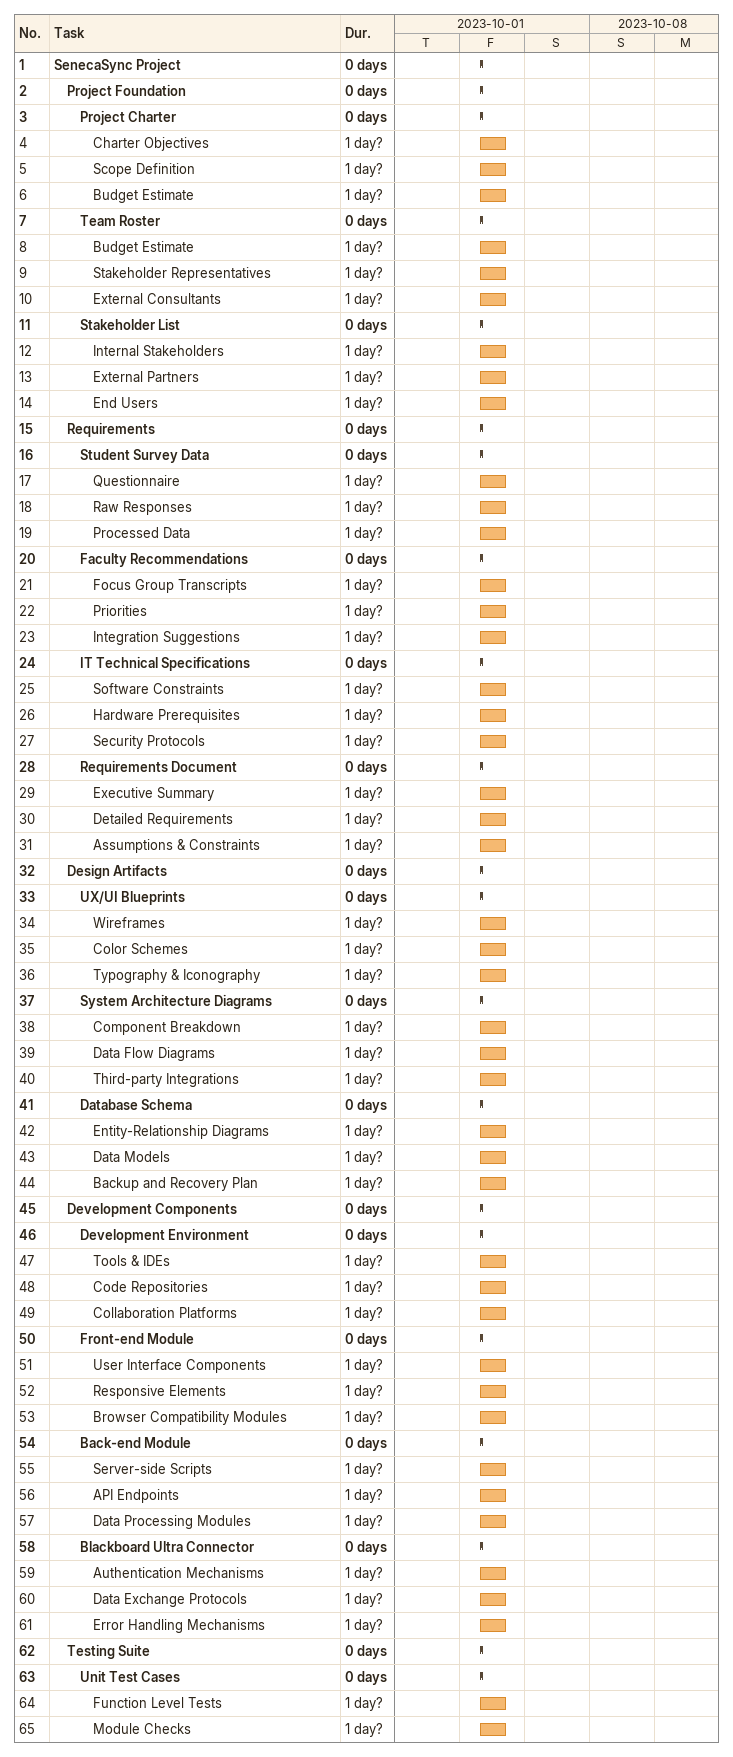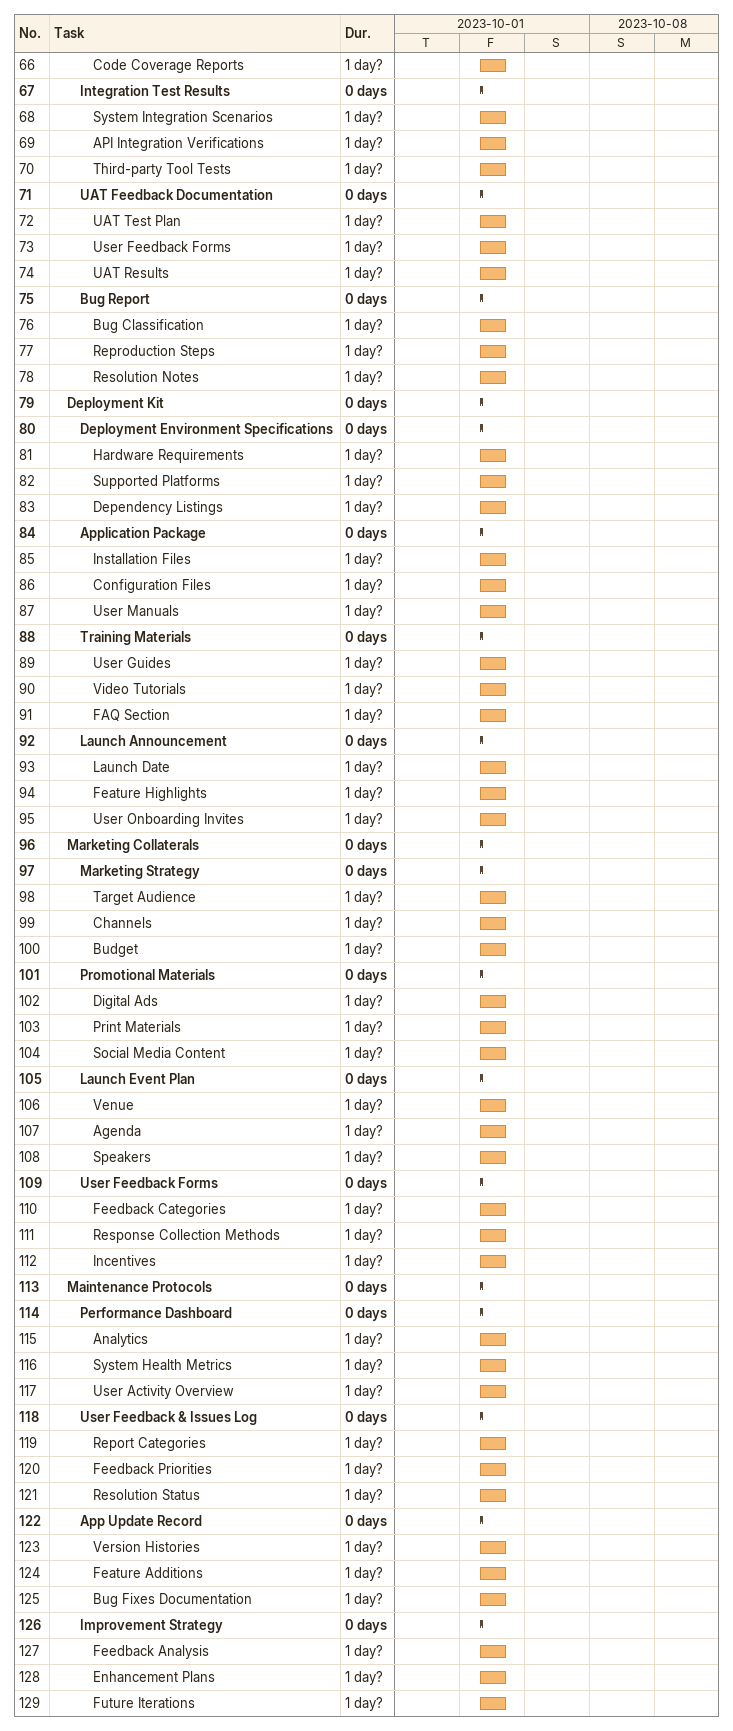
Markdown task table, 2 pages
| ID | Level | Task | Duration | Start | Finish |
|---|---|---|---|---|---|
| 1 | 1 | **SenecaSync Project** | 0d | 2023-10-06 | 2023-10-06 |
| 2 | 2 | **Project Foundation** | 0d | 2023-10-06 | 2023-10-06 |
| 3 | 3 | **Project Charter** | 0d | 2023-10-06 | 2023-10-06 |
| 4 | 4 | Charter Objectives | 1d? | 2023-10-06 | 2023-10-06 |
| 5 | 4 | Scope Definition | 1d? | 2023-10-06 | 2023-10-06 |
| 6 | 4 | Budget Estimate | 1d? | 2023-10-06 | 2023-10-06 |
| 7 | 3 | **Team Roster** | 0d | 2023-10-06 | 2023-10-06 |
| 8 | 4 | Budget Estimate | 1d? | 2023-10-06 | 2023-10-06 |
| 9 | 4 | Stakeholder Representatives | 1d? | 2023-10-06 | 2023-10-06 |
| 10 | 4 | External Consultants | 1d? | 2023-10-06 | 2023-10-06 |
| 11 | 3 | **Stakeholder List** | 0d | 2023-10-06 | 2023-10-06 |
| 12 | 4 | Internal Stakeholders | 1d? | 2023-10-06 | 2023-10-06 |
| 13 | 4 | External Partners | 1d? | 2023-10-06 | 2023-10-06 |
| 14 | 4 | End Users | 1d? | 2023-10-06 | 2023-10-06 |
| 15 | 2 | **Requirements** | 0d | 2023-10-06 | 2023-10-06 |
| 16 | 3 | **Student Survey Data** | 0d | 2023-10-06 | 2023-10-06 |
| 17 | 4 | Questionnaire | 1d? | 2023-10-06 | 2023-10-06 |
| 18 | 4 | Raw Responses | 1d? | 2023-10-06 | 2023-10-06 |
| 19 | 4 | Processed Data | 1d? | 2023-10-06 | 2023-10-06 |
| 20 | 3 | **Faculty Recommendations** | 0d | 2023-10-06 | 2023-10-06 |
| 21 | 4 | Focus Group Transcripts | 1d? | 2023-10-06 | 2023-10-06 |
| 22 | 4 | Priorities | 1d? | 2023-10-06 | 2023-10-06 |
| 23 | 4 | Integration Suggestions | 1d? | 2023-10-06 | 2023-10-06 |
| 24 | 3 | **IT Technical Specifications** | 0d | 2023-10-06 | 2023-10-06 |
| 25 | 4 | Software Constraints | 1d? | 2023-10-06 | 2023-10-06 |
| 26 | 4 | Hardware Prerequisites | 1d? | 2023-10-06 | 2023-10-06 |
| 27 | 4 | Security Protocols | 1d? | 2023-10-06 | 2023-10-06 |
| 28 | 3 | **Requirements Document** | 0d | 2023-10-06 | 2023-10-06 |
| 29 | 4 | Executive Summary | 1d? | 2023-10-06 | 2023-10-06 |
| 30 | 4 | Detailed Requirements | 1d? | 2023-10-06 | 2023-10-06 |
| 31 | 4 | Assumptions & Constraints | 1d? | 2023-10-06 | 2023-10-06 |
| 32 | 2 | **Design Artifacts** | 0d | 2023-10-06 | 2023-10-06 |
| 33 | 3 | **UX/UI Blueprints** | 0d | 2023-10-06 | 2023-10-06 |
| 34 | 4 | Wireframes | 1d? | 2023-10-06 | 2023-10-06 |
| 35 | 4 | Color Schemes | 1d? | 2023-10-06 | 2023-10-06 |
| 36 | 4 | Typography & Iconography | 1d? | 2023-10-06 | 2023-10-06 |
| 37 | 3 | **System Architecture Diagrams** | 0d | 2023-10-06 | 2023-10-06 |
| 38 | 4 | Component Breakdown | 1d? | 2023-10-06 | 2023-10-06 |
| 39 | 4 | Data Flow Diagrams | 1d? | 2023-10-06 | 2023-10-06 |
| 40 | 4 | Third-party Integrations | 1d? | 2023-10-06 | 2023-10-06 |
| 41 | 3 | **Database Schema** | 0d | 2023-10-06 | 2023-10-06 |
| 42 | 4 | Entity-Relationship Diagrams | 1d? | 2023-10-06 | 2023-10-06 |
| 43 | 4 | Data Models | 1d? | 2023-10-06 | 2023-10-06 |
| 44 | 4 | Backup and Recovery Plan | 1d? | 2023-10-06 | 2023-10-06 |
| 45 | 2 | **Development Components** | 0d | 2023-10-06 | 2023-10-06 |
| 46 | 3 | **Development Environment** | 0d | 2023-10-06 | 2023-10-06 |
| 47 | 4 | Tools & IDEs | 1d? | 2023-10-06 | 2023-10-06 |
| 48 | 4 | Code Repositories | 1d? | 2023-10-06 | 2023-10-06 |
| 49 | 4 | Collaboration Platforms | 1d? | 2023-10-06 | 2023-10-06 |
| 50 | 3 | **Front-end Module** | 0d | 2023-10-06 | 2023-10-06 |
| 51 | 4 | User Interface Components | 1d? | 2023-10-06 | 2023-10-06 |
| 52 | 4 | Responsive Elements | 1d? | 2023-10-06 | 2023-10-06 |
| 53 | 4 | Browser Compatibility Modules | 1d? | 2023-10-06 | 2023-10-06 |
| 54 | 3 | **Back-end Module** | 0d | 2023-10-06 | 2023-10-06 |
| 55 | 4 | Server-side Scripts | 1d? | 2023-10-06 | 2023-10-06 |
| 56 | 4 | API Endpoints | 1d? | 2023-10-06 | 2023-10-06 |
| 57 | 4 | Data Processing Modules | 1d? | 2023-10-06 | 2023-10-06 |
| 58 | 3 | **Blackboard Ultra Connector** | 0d | 2023-10-06 | 2023-10-06 |
| 59 | 4 | Authentication Mechanisms | 1d? | 2023-10-06 | 2023-10-06 |
| 60 | 4 | Data Exchange Protocols | 1d? | 2023-10-06 | 2023-10-06 |
| 61 | 4 | Error Handling Mechanisms | 1d? | 2023-10-06 | 2023-10-06 |
| 62 | 2 | **Testing Suite** | 0d | 2023-10-06 | 2023-10-06 |
| 63 | 3 | **Unit Test Cases** | 0d | 2023-10-06 | 2023-10-06 |
| 64 | 4 | Function Level Tests | 1d? | 2023-10-06 | 2023-10-06 |
| 65 | 4 | Module Checks | 1d? | 2023-10-06 | 2023-10-06 |
| 66 | 4 | Code Coverage Reports | 1d? | 2023-10-06 | 2023-10-06 |
| 67 | 3 | **Integration Test Results** | 0d | 2023-10-06 | 2023-10-06 |
| 68 | 4 | System Integration Scenarios | 1d? | 2023-10-06 | 2023-10-06 |
| 69 | 4 | API Integration Verifications | 1d? | 2023-10-06 | 2023-10-06 |
| 70 | 4 | Third-party Tool Tests | 1d? | 2023-10-06 | 2023-10-06 |
| 71 | 3 | **UAT Feedback Documentation** | 0d | 2023-10-06 | 2023-10-06 |
| 72 | 4 | UAT Test Plan | 1d? | 2023-10-06 | 2023-10-06 |
| 73 | 4 | User Feedback Forms | 1d? | 2023-10-06 | 2023-10-06 |
| 74 | 4 | UAT Results | 1d? | 2023-10-06 | 2023-10-06 |
| 75 | 3 | **Bug Report** | 0d | 2023-10-06 | 2023-10-06 |
| 76 | 4 | Bug Classification | 1d? | 2023-10-06 | 2023-10-06 |
| 77 | 4 | Reproduction Steps | 1d? | 2023-10-06 | 2023-10-06 |
| 78 | 4 | Resolution Notes | 1d? | 2023-10-06 | 2023-10-06 |
| 79 | 2 | **Deployment Kit** | 0d | 2023-10-06 | 2023-10-06 |
| 80 | 3 | **Deployment Environment Specifications** | 0d | 2023-10-06 | 2023-10-06 |
| 81 | 4 | Hardware Requirements | 1d? | 2023-10-06 | 2023-10-06 |
| 82 | 4 | Supported Platforms | 1d? | 2023-10-06 | 2023-10-06 |
| 83 | 4 | Dependency Listings | 1d? | 2023-10-06 | 2023-10-06 |
| 84 | 3 | **Application Package** | 0d | 2023-10-06 | 2023-10-06 |
| 85 | 4 | Installation Files | 1d? | 2023-10-06 | 2023-10-06 |
| 86 | 4 | Configuration Files | 1d? | 2023-10-06 | 2023-10-06 |
| 87 | 4 | User Manuals | 1d? | 2023-10-06 | 2023-10-06 |
| 88 | 3 | **Training Materials** | 0d | 2023-10-06 | 2023-10-06 |
| 89 | 4 | User Guides | 1d? | 2023-10-06 | 2023-10-06 |
| 90 | 4 | Video Tutorials | 1d? | 2023-10-06 | 2023-10-06 |
| 91 | 4 | FAQ Section | 1d? | 2023-10-06 | 2023-10-06 |
| 92 | 3 | **Launch Announcement** | 0d | 2023-10-06 | 2023-10-06 |
| 93 | 4 | Launch Date | 1d? | 2023-10-06 | 2023-10-06 |
| 94 | 4 | Feature Highlights | 1d? | 2023-10-06 | 2023-10-06 |
| 95 | 4 | User Onboarding Invites | 1d? | 2023-10-06 | 2023-10-06 |
| 96 | 2 | **Marketing Collaterals** | 0d | 2023-10-06 | 2023-10-06 |
| 97 | 3 | **Marketing Strategy** | 0d | 2023-10-06 | 2023-10-06 |
| 98 | 4 | Target Audience | 1d? | 2023-10-06 | 2023-10-06 |
| 99 | 4 | Channels | 1d? | 2023-10-06 | 2023-10-06 |
| 100 | 4 | Budget | 1d? | 2023-10-06 | 2023-10-06 |
| 101 | 3 | **Promotional Materials** | 0d | 2023-10-06 | 2023-10-06 |
| 102 | 4 | Digital Ads | 1d? | 2023-10-06 | 2023-10-06 |
| 103 | 4 | Print Materials | 1d? | 2023-10-06 | 2023-10-06 |
| 104 | 4 | Social Media Content | 1d? | 2023-10-06 | 2023-10-06 |
| 105 | 3 | **Launch Event Plan** | 0d | 2023-10-06 | 2023-10-06 |
| 106 | 4 | Venue | 1d? | 2023-10-06 | 2023-10-06 |
| 107 | 4 | Agenda | 1d? | 2023-10-06 | 2023-10-06 |
| 108 | 4 | Speakers | 1d? | 2023-10-06 | 2023-10-06 |
| 109 | 3 | **User Feedback Forms** | 0d | 2023-10-06 | 2023-10-06 |
| 110 | 4 | Feedback Categories | 1d? | 2023-10-06 | 2023-10-06 |
| 111 | 4 | Response Collection Methods | 1d? | 2023-10-06 | 2023-10-06 |
| 112 | 4 | Incentives | 1d? | 2023-10-06 | 2023-10-06 |
| 113 | 2 | **Maintenance Protocols** | 0d | 2023-10-06 | 2023-10-06 |
| 114 | 3 | **Performance Dashboard** | 0d | 2023-10-06 | 2023-10-06 |
| 115 | 4 | Analytics | 1d? | 2023-10-06 | 2023-10-06 |
| 116 | 4 | System Health Metrics | 1d? | 2023-10-06 | 2023-10-06 |
| 117 | 4 | User Activity Overview | 1d? | 2023-10-06 | 2023-10-06 |
| 118 | 3 | **User Feedback & Issues Log** | 0d | 2023-10-06 | 2023-10-06 |
| 119 | 4 | Report Categories | 1d? | 2023-10-06 | 2023-10-06 |
| 120 | 4 | Feedback Priorities | 1d? | 2023-10-06 | 2023-10-06 |
| 121 | 4 | Resolution Status | 1d? | 2023-10-06 | 2023-10-06 |
| 122 | 3 | **App Update Record** | 0d | 2023-10-06 | 2023-10-06 |
| 123 | 4 | Version Histories | 1d? | 2023-10-06 | 2023-10-06 |
| 124 | 4 | Feature Additions | 1d? | 2023-10-06 | 2023-10-06 |
| 125 | 4 | Bug Fixes Documentation | 1d? | 2023-10-06 | 2023-10-06 |
| 126 | 3 | **Improvement Strategy** | 0d | 2023-10-06 | 2023-10-06 |
| 127 | 4 | Feedback Analysis | 1d? | 2023-10-06 | 2023-10-06 |
| 128 | 4 | Enhancement Plans | 1d? | 2023-10-06 | 2023-10-06 |
| 129 | 4 | Future Iterations | 1d? | 2023-10-06 | 2023-10-06 |
